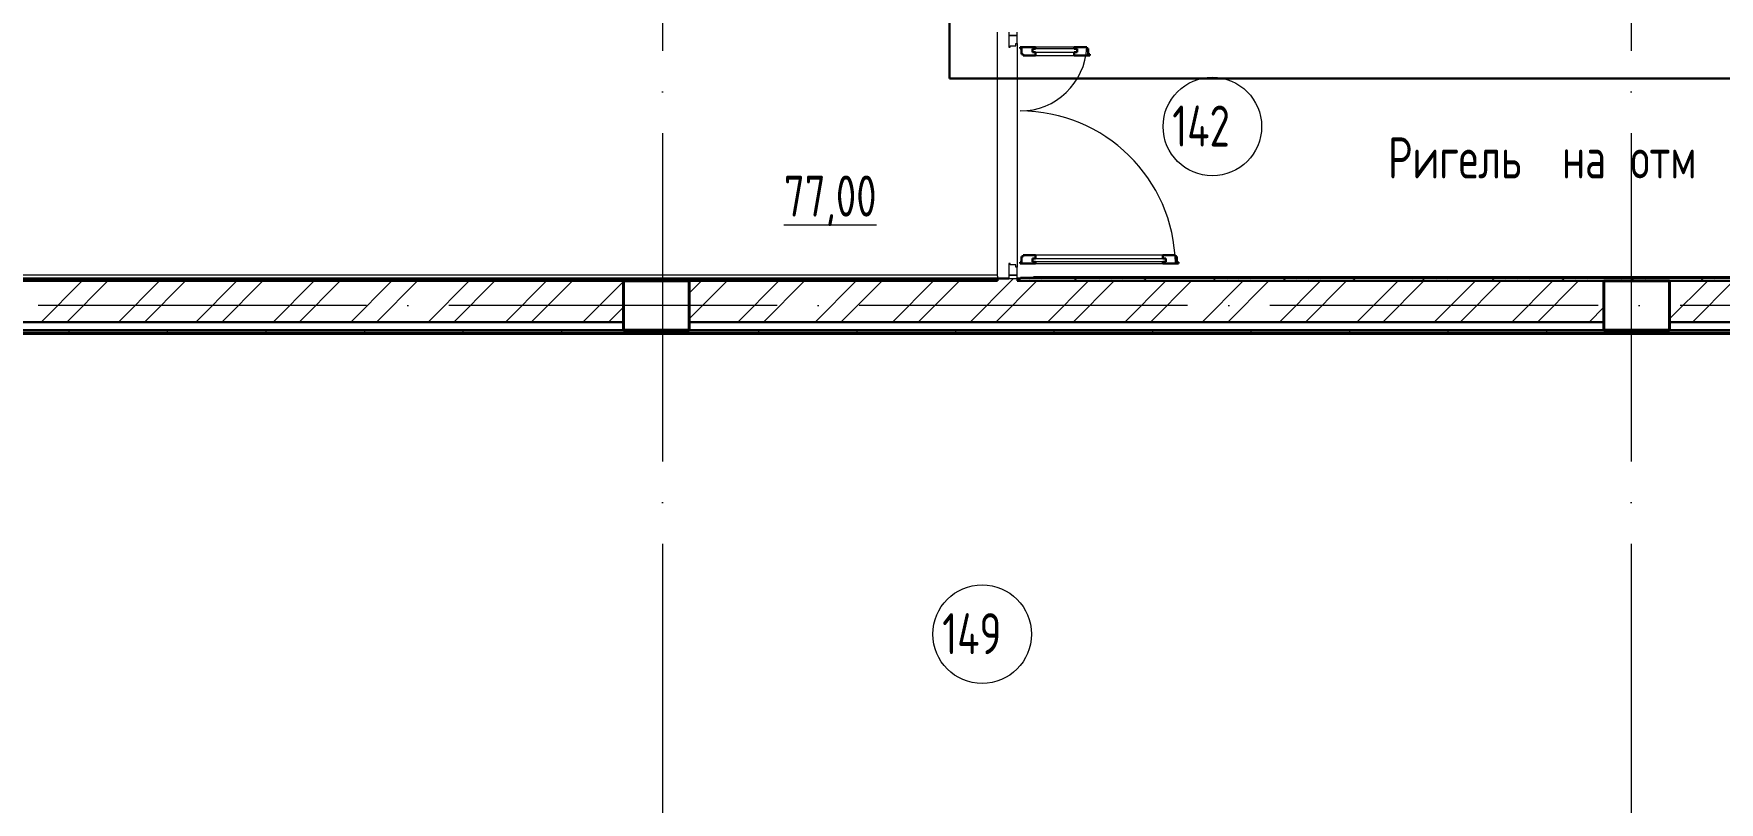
# Model space of a CAD drawing. Header units: millimetres. Extents: x -325553 to 627452, y -28539 to 738858.
# Drawn here: x -51139 to -40872, y 650843 to 655522 of the extents above; entities that cross this region are included whole.
import ezdxf

# ---------------------------------------------------------------- set-up
doc = ezdxf.new("R2010")
doc.units = ezdxf.units.MM
doc.linetypes.add('ADSK_Линия сетки', pattern=[25, 20, -2.5, 0, -2.5])
for name, color, linetype, lineweight in [('RC-Линии_связи-Адресные', 5, 'Continuous', 30), ('Аннотация', 7, 'Continuous', 18), ('Двери', 252, 'Continuous', 9), ('Марки помещений', 252, 'Continuous', 20), ('Несущие колонны', 252, 'Continuous', 18), ('Ограждение', 252, 'Continuous', 9), ('Оси', 252, 'Continuous', 9), ('Стены наружные', 7, 'Continuous', 18), ('Стены штриховка', 7, 'Continuous', 9)]:
    doc.layers.add(name, color=color, linetype=linetype, lineweight=lineweight)
doc.layers.add('Двери открывание', color=7, linetype='Continuous', lineweight=9, true_color=0xc0c0c0)
doc.styles.add('GOST Common_3', font='', dxfattribs={"height": 3.5})
doc.styles.get('GOST Common_3').set_extended_font_data('GOST 2.304 type A')

# ---------------------------------------------------------------- blocks, each defined once
blk = doc.blocks.new('1 этаж')
at = {"layer": 'Ограждение', "true_color": 0x636466}
h = blk.add_hatch(dxfattribs=at)
h.set_pattern_fill('FP_26', color=251, style=0, pattern_type=2)
h.set_pattern_definition([(0, (-32119.8, 96), (0, 600), []), (90, (-32119.8, 96), (-600, 4e-14), [])])
h.paths.add_polyline_path([(-39500, 21326), (-37051, 21326), (-37051, 21331), (-44246, 21331), (-44246, 21326), (-42371, 21326)])
at = {"layer": 'Двери', "color": 251, "true_color": 0x636466}
for p, q in [((-44396, 22821), (-44396, 22801)), ((-44396, 22801), (-44346, 22801)), ((-44346, 22801), (-44396, 22801)), ((-44396, 22801), (-44396, 22729)), ((-44346, 22801), (-44346, 22821)), ((-44346, 22752), (-44346, 22801)), ((-44396, 22729), (-44388, 22729)), ((-44388, 22729), (-44388, 22738)), ((-44388, 22738), (-44354, 22738)), ((-44354, 22738), (-44354, 22752)), ((-44354, 22752), (-44346, 22752)), ((-44252, 22720), (-44252, 22699)), ((-43980, 22720), (-44252, 22720)), ((-44252, 22699), (-43980, 22699)), ((-43998, 22729), (-44234, 22729)), ((-43980, 22699), (-43980, 22720)), ((-44234, 22679), (-43998, 22679)), ((-43458, 21463), (-44234, 21463)), ((-44388, 21413), (-44396, 21413)), ((-44396, 21413), (-44396, 21341)), ((-44388, 21404), (-44388, 21413)), ((-44354, 21404), (-44388, 21404)), ((-44354, 21390), (-44354, 21404)), ((-44346, 21390), (-44354, 21390)), ((-44346, 21341), (-44346, 21390)), ((-44252, 21443), (-43440, 21443)), ((-44252, 21422), (-44252, 21443)), ((-43440, 21422), (-44252, 21422)), ((-44234, 21413), (-43458, 21413)), ((-43440, 21443), (-43440, 21422)), ((-44346, 21341), (-44396, 21341)), ((-44396, 21341), (-44396, 21321)), ((-44396, 21341), (-44346, 21341)), ((-44396, 21321), (-44346, 21321)), ((-44346, 21321), (-44346, 21341))]:
    blk.add_line(p, q, dxfattribs=at)
at = {"layer": 'Двери', "color": 251, "lineweight": 30, "true_color": 0x636466}
for p, q in [((-44234, 22729), (-44328, 22729)), ((-44328, 22729), (-44328, 22721)), ((-44328, 22721), (-44319, 22721)), ((-44319, 22721), (-44319, 22687)), ((-44252, 22720), (-44234, 22720)), ((-44252, 22699), (-44252, 22720)), ((-44234, 22699), (-44252, 22699)), ((-44234, 22720), (-44234, 22729)), ((-44234, 22679), (-44234, 22699)), ((-43922, 22729), (-43998, 22729)), ((-43998, 22720), (-43998, 22729)), ((-43980, 22720), (-43998, 22720)), ((-43998, 22699), (-43980, 22699)), ((-43998, 22679), (-43998, 22699)), ((-43980, 22699), (-43980, 22720)), ((-43922, 22721), (-43922, 22729)), ((-43913, 22721), (-43922, 22721)), ((-43913, 22687), (-43913, 22721)), ((-44319, 22687), (-44310, 22687)), ((-44310, 22687), (-44310, 22679)), ((-44310, 22679), (-44234, 22679)), ((-43998, 22679), (-43904, 22679)), ((-43904, 22687), (-43913, 22687)), ((-43904, 22679), (-43904, 22687)), ((-44234, 21463), (-44310, 21463)), ((-44310, 21463), (-44310, 21455)), ((-44234, 21463), (-44234, 21443)), ((-43382, 21463), (-43458, 21463)), ((-43458, 21463), (-43458, 21443)), ((-43382, 21455), (-43382, 21463)), ((-44319, 21421), (-44328, 21421)), ((-44328, 21421), (-44328, 21413)), ((-44328, 21413), (-44234, 21413)), ((-44319, 21455), (-44319, 21421)), ((-44310, 21455), (-44319, 21455)), ((-44234, 21443), (-44252, 21443)), ((-44252, 21443), (-44252, 21422)), ((-44252, 21422), (-44234, 21422)), ((-44234, 21422), (-44234, 21413)), ((-43458, 21443), (-43440, 21443)), ((-43458, 21422), (-43458, 21413)), ((-43440, 21422), (-43458, 21422)), ((-43458, 21413), (-43364, 21413)), ((-43440, 21443), (-43440, 21422)), ((-43373, 21455), (-43382, 21455)), ((-43373, 21421), (-43373, 21455)), ((-43364, 21421), (-43373, 21421)), ((-43364, 21413), (-43364, 21421))]:
    blk.add_line(p, q, dxfattribs=at)
at = {"layer": 'Двери открывание', "color": 251, "true_color": 0x636466}
for centre, radius, start, end in [((-44328, 22747), 406, 270, 357.459), ((-44328, 21395), 946, 1.0903, 90)]:
    blk.add_arc(centre, radius, start, end, dxfattribs=at)
at = {"layer": 'Марки помещений', "color": 251, "true_color": 0x636466}
for centre in [(-43157, 22246), (-44559, 19156)]:
    blk.add_circle(centre, 300, dxfattribs=at)
at = {"layer": 'Несущие колонны', "color": 251, "lineweight": 40, "true_color": 0x636466}
for p, q in [((-46744, 21306), (-46344, 21306)), ((-46744, 21006), (-46744, 21306)), ((-46344, 21306), (-46744, 21306)), ((-46344, 21306), (-46344, 21006)), ((-40772, 21306), (-40372, 21306)), ((-40772, 21006), (-40772, 21306)), ((-40372, 21306), (-40772, 21306)), ((-40372, 21306), (-40372, 21006)), ((-46744, 21056), (-46744, 21006)), ((-46344, 21006), (-46344, 21056)), ((-40772, 21056), (-40772, 21006)), ((-40372, 21006), (-40372, 21056)), ((-46344, 21006), (-46744, 21006)), ((-40372, 21006), (-40772, 21006))]:
    blk.add_line(p, q, dxfattribs=at)
at = {"layer": 'Несущие колонны', "color": 251, "true_color": 0x636466}
for p, q in [((-46744, 21306), (-46744, 21056)), ((-46344, 21056), (-46344, 21306)), ((-40772, 21306), (-40772, 21056)), ((-40372, 21056), (-40372, 21306)), ((-46744, 21006), (-46344, 21006)), ((-40772, 21006), (-40372, 21006))]:
    blk.add_line(p, q, dxfattribs=at)
at = {"layer": 'Ограждение', "color": 251, "true_color": 0x636466}
for p, q in [((-44466, 21341), (-58421, 21341)), ((-44466, 21336), (-44466, 21341)), ((-44466, 21336), (-44466, 21321)), ((-44246, 21326), (-44246, 21331)), ((-37051, 21331), (-44246, 21331)), ((-37221, 20981), (-52911, 20981))]:
    blk.add_line(p, q, dxfattribs=at)
at = {"layer": 'Оси', "color": 251, "linetype": 'ADSK_Линия сетки', "ltscale": 100, "true_color": 0x636466}
for p, q in [((-46506, 32207), (-46506, 10956)), ((-40606, 32207), (-40606, 10956)), ((-806, 21156), (-72528, 21156))]:
    blk.add_line(p, q, dxfattribs=at)
at = {"layer": 'Стены наружные', "color": 251, "true_color": 0x636466}
for p, q in [((-44466, 21341), (-44466, 22821)), ((-44346, 22752), (-44346, 21390)), ((-46744, 21056), (-46744, 21306)), ((-46344, 21306), (-46344, 21056)), ((-40772, 21056), (-40772, 21306)), ((-40372, 21306), (-40372, 21056)), ((-46344, 21006), (-46744, 21006)), ((-40372, 21006), (-40772, 21006))]:
    blk.add_line(p, q, dxfattribs=at)
at = {"layer": 'Стены наружные', "color": 251, "lineweight": 30, "true_color": 0x636466}
for p, q in [((-58456, 21306), (-44466, 21306)), ((-44396, 21321), (-58441, 21321)), ((-44466, 21321), (-44466, 21306)), ((-44326, 21321), (-44346, 21321)), ((-37136, 21306), (-44346, 21306)), ((-37051, 21326), (-44326, 21326)), ((-44326, 21326), (-44326, 21321)), ((-52381, 21056), (-46744, 21056)), ((-46344, 21056), (-40772, 21056)), ((-40372, 21056), (-37196, 21056)), ((-52921, 20991), (-37211, 20991)), ((-46744, 21006), (-52381, 21006)), ((-40772, 21006), (-46344, 21006)), ((-37196, 21006), (-40372, 21006))]:
    blk.add_line(p, q, dxfattribs=at)
at = {"layer": 'Стены наружные', "color": 251, "linetype": 'Continuous', "lineweight": 9, "true_color": 0x636466}
for p, q in [((-50291, 21056), (-50041, 21306)), ((-50134, 21056), (-49884, 21306)), ((-49942, 21306), (-49927, 21321)), ((-49820, 21056), (-49570, 21306)), ((-49662, 21056), (-49412, 21306)), ((-49518, 21306), (-49503, 21321)), ((-49348, 21056), (-49098, 21306)), ((-49191, 21056), (-48941, 21306)), ((-49093, 21306), (-49078, 21321)), ((-48877, 21056), (-48627, 21306)), ((-48719, 21056), (-48469, 21306)), ((-48669, 21306), (-48654, 21321)), ((-48405, 21056), (-48155, 21306)), ((-48248, 21056), (-47998, 21306)), ((-48245, 21306), (-48230, 21321)), ((-47934, 21056), (-47684, 21306)), ((-47821, 21306), (-47806, 21321)), ((-47777, 21056), (-47527, 21306)), ((-47462, 21056), (-47212, 21306)), ((-47396, 21306), (-47381, 21321)), ((-47305, 21056), (-47055, 21306)), ((-46991, 21056), (-46744, 21303)), ((-46972, 21306), (-46957, 21321)), ((-46548, 21306), (-46533, 21321)), ((-46344, 21232), (-46269, 21306)), ((-46344, 21075), (-46112, 21306)), ((-46123, 21306), (-46108, 21321)), ((-46048, 21056), (-45798, 21306)), ((-45891, 21056), (-45641, 21306)), ((-45699, 21306), (-45684, 21321)), ((-45576, 21056), (-45326, 21306)), ((-45419, 21056), (-45169, 21306)), ((-45275, 21306), (-45260, 21321)), ((-45105, 21056), (-44855, 21306)), ((-44948, 21056), (-44698, 21306)), ((-44851, 21306), (-44836, 21321)), ((-44633, 21056), (-44383, 21306)), ((-44476, 21056), (-44226, 21306)), ((-44383, 21306), (-44368, 21321)), ((-44270, 21321), (-44265, 21326)), ((-44199, 21321), (-44194, 21326)), ((-44162, 21056), (-43912, 21306)), ((-44129, 21321), (-44124, 21326)), ((-44058, 21321), (-44053, 21326)), ((-44005, 21056), (-43755, 21306)), ((-44002, 21306), (-43987, 21321)), ((-43987, 21321), (-43982, 21326)), ((-43916, 21321), (-43911, 21326)), ((-43846, 21321), (-43841, 21326)), ((-43775, 21321), (-43770, 21326)), ((-43704, 21321), (-43699, 21326)), ((-43691, 21056), (-43441, 21306)), ((-43634, 21321), (-43629, 21326)), ((-43578, 21306), (-43563, 21321)), ((-43563, 21321), (-43558, 21326)), ((-43533, 21056), (-43283, 21306)), ((-43492, 21321), (-43487, 21326)), ((-43421, 21321), (-43416, 21326)), ((-43351, 21321), (-43346, 21326)), ((-43280, 21321), (-43275, 21326)), ((-43219, 21056), (-42969, 21306)), ((-43209, 21321), (-43204, 21326)), ((-43154, 21306), (-43139, 21321)), ((-43139, 21321), (-43134, 21326)), ((-43068, 21321), (-43063, 21326)), ((-43062, 21056), (-42812, 21306)), ((-42997, 21321), (-42992, 21326)), ((-42926, 21321), (-42921, 21326)), ((-42856, 21321), (-42851, 21326)), ((-42785, 21321), (-42780, 21326)), ((-42748, 21056), (-42498, 21306)), ((-42729, 21306), (-42714, 21321)), ((-42714, 21321), (-42709, 21326)), ((-42644, 21321), (-42639, 21326)), ((-42590, 21056), (-42340, 21306)), ((-42573, 21321), (-42568, 21326)), ((-42502, 21321), (-42497, 21326)), ((-42432, 21321), (-42427, 21326)), ((-42361, 21321), (-42356, 21326)), ((-42305, 21306), (-42290, 21321)), ((-42290, 21321), (-42285, 21326)), ((-42276, 21056), (-42026, 21306)), ((-42219, 21321), (-42214, 21326)), ((-42149, 21321), (-42144, 21326)), ((-42119, 21056), (-41869, 21306)), ((-42078, 21321), (-42073, 21326)), ((-42007, 21321), (-42002, 21326)), ((-41937, 21321), (-41932, 21326)), ((-41881, 21306), (-41866, 21321)), ((-41866, 21321), (-41861, 21326)), ((-41805, 21056), (-41555, 21306)), ((-41795, 21321), (-41790, 21326)), ((-41724, 21321), (-41719, 21326)), ((-41654, 21321), (-41649, 21326)), ((-41648, 21056), (-41398, 21306)), ((-41583, 21321), (-41578, 21326)), ((-41512, 21321), (-41507, 21326)), ((-41457, 21306), (-41442, 21321)), ((-41442, 21321), (-41437, 21326)), ((-41371, 21321), (-41366, 21326)), ((-41333, 21056), (-41083, 21306)), ((-41300, 21321), (-41295, 21326)), ((-41229, 21321), (-41224, 21326)), ((-41176, 21056), (-40926, 21306)), ((-41159, 21321), (-41154, 21326)), ((-41088, 21321), (-41083, 21326)), ((-41032, 21306), (-41017, 21321)), ((-41017, 21321), (-41012, 21326)), ((-40947, 21321), (-40942, 21326)), ((-40876, 21321), (-40871, 21326)), ((-40805, 21321), (-40800, 21326)), ((-40734, 21321), (-40729, 21326)), ((-40664, 21321), (-40659, 21326)), ((-40608, 21306), (-40593, 21321)), ((-40593, 21321), (-40588, 21326)), ((-40522, 21321), (-40517, 21326)), ((-40452, 21321), (-40447, 21326)), ((-40381, 21321), (-40376, 21326)), ((-40372, 21075), (-40140, 21306)), ((-40310, 21321), (-40305, 21326)), ((-40239, 21321), (-40234, 21326)), ((-40233, 21056), (-39983, 21306)), ((-40184, 21306), (-40169, 21321)), ((-40169, 21321), (-40164, 21326)), ((-40098, 21321), (-40093, 21326)), ((-46834, 21056), (-46744, 21146)), ((-40862, 21056), (-40772, 21146)), ((-50120, 20991), (-50120, 21006)), ((-49520, 20991), (-49520, 21006)), ((-48920, 20991), (-48920, 21006)), ((-48320, 20991), (-48320, 21006)), ((-47720, 20991), (-47720, 21006)), ((-47120, 20991), (-47120, 21006)), ((-46520, 20991), (-46520, 21006)), ((-45920, 20991), (-45920, 21006)), ((-45320, 20991), (-45320, 21006)), ((-44720, 20991), (-44720, 21006)), ((-44120, 20991), (-44120, 21006)), ((-43520, 20991), (-43520, 21006)), ((-42920, 20991), (-42920, 21006)), ((-42320, 20991), (-42320, 21006)), ((-41720, 20991), (-41720, 21006)), ((-41120, 20991), (-41120, 21006)), ((-40520, 20991), (-40520, 21006))]:
    blk.add_line(p, q, dxfattribs=at)
at = {"layer": 'Стены штриховка', "color": 251, "true_color": 0x636466}
for p, q in [((-44346, 21306), (-44346, 21321)), ((-37051, 21321), (-44326, 21321))]:
    blk.add_line(p, q, dxfattribs=at)
at = {"layer": 'Аннотация', "color": 251, "true_color": 0x636466, "style": 'GOST Common_3', "width": 0.9}
for s, p in [('Ригель', (-42087, 21930)), ('на', (-41027, 21930)), ('отм', (-40610, 21930))]:
    blk.add_text(s, height=250, dxfattribs=at).set_placement(p)
at = {"layer": 'Марки помещений', "color": 251, "true_color": 0x636466, "style": 'GOST Common_3', "width": 0.9}
for s, p in [('142', (-43401, 22124)), ('%%U77,00', (-45766, 21698)), ('149', (-44802, 19034))]:
    blk.add_text(s, height=250, dxfattribs=at).set_placement(p)

msp = doc.modelspace()

# ---------------------------------------------------------------- linework, layer by layer
at = {"layer": 'RC-Линии_связи-Адресные'}
for p, q in [((-45560.1, 659087.7), (-45560.1, 655249.7)), ((-45560.1, 655249.7), (-35064.1, 655249.7))]:
    msp.add_line(p, q, dxfattribs=at)

# ---------------------------------------------------------------- block references
msp.add_blockref('1 этаж', (-802.7, 632710.4))

doc.saveas('drawing.dxf')
